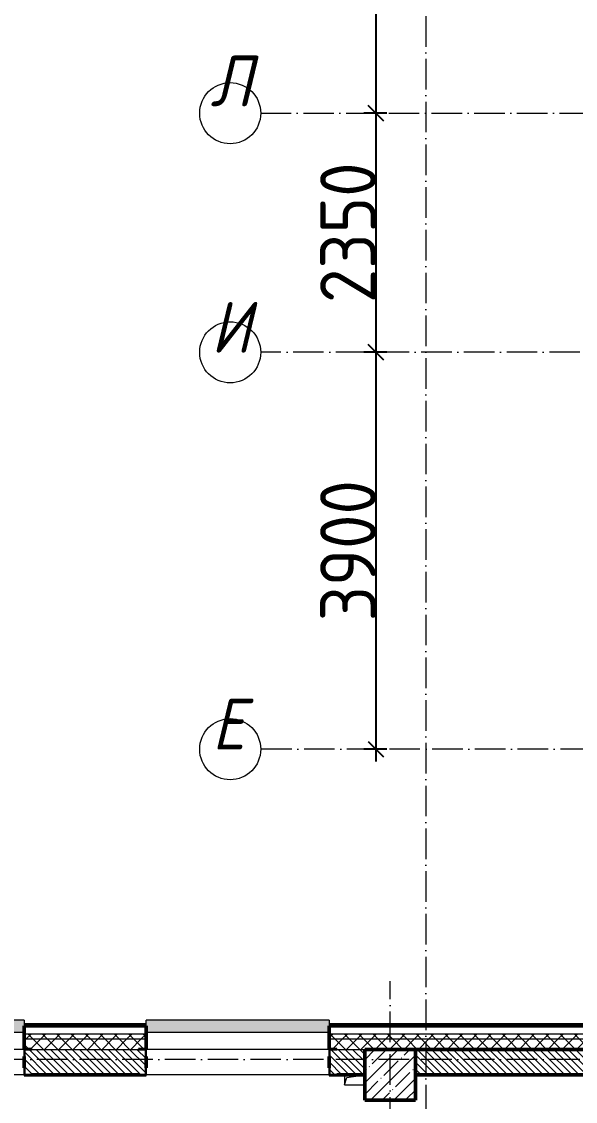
# Model space of a CAD drawing. Header units: millimetres. Extents: x -136833 to 49383, y -8033 to 344618.
# Drawn here: x -66459 to -61012, y 254766 to 265378 of the extents above; entities that cross this region are included whole.
import ezdxf

# ---------------------------------------------------------------- set-up
doc = ezdxf.new("R2010")
doc.units = ezdxf.units.MM
doc.linetypes.add('50_200_ШТРИХ_1Т_ш5_п1_п1_', pattern=[700, 500, -100, 0, -100])
for name, color, linetype, lineweight in [('A-____-____-DIMS', 7, 'Continuous', 9), ('A-GENM-____-MCUT', 7, 'Continuous', 25), ('A-GENM-____-OTLN', 7, 'Continuous', 9), ('A-GENM-____-OTLN-1', 7, 'Continuous', 25), ('A-GLAZ-____-OTLN', 7, 'Continuous', 9), ('A-WALL-____-MCUT-2', 7, 'Continuous', 50), ('A-WALL-____-MCUT-3', 7, 'Continuous', 9), ('A-WALL-____-OTLN', 7, 'Continuous', 9), ('A-WALL-____-PATT-1', 7, 'Continuous', 9), ('A-WALL-FNSH-MCUT-1', 7, 'Continuous', 9), ('S-COLS-____-MCUT', 7, 'Continuous', 50), ('S-COLS-____-OTLN', 7, 'Continuous', 9), ('S-GRID-____-IDEN', 7, 'Continuous', 9), ('S-GRID-____-OTLN-1', 7, '50_200_ШТРИХ_1Т_ш5_п1_п1_', 9)]:
    doc.layers.add(name, color=color, linetype=linetype, lineweight=lineweight)
doc.layers.add('A-GLAZ-____-OTLN-1', color=7, linetype='Continuous', lineweight=9, true_color=0xc0c0c0)
doc.styles.add('ISOCPEUR_I', font='isocpeui.ttf', dxfattribs={"width": 0.9, "height": 2.5})
doc.styles.add('ISOCPEUR_I_9', font='isocpeui.ttf', dxfattribs={"width": 0.9, "height": 250})
doc.styles.add('СПДС', font='isocpeur.ttf', dxfattribs={"width": 0.9})
doc.dimstyles.new('ISO-2_5_0_9К_БОЛЬШОЙ_ОСИ', dxfattribs={"dimscale": 304.8, "dimtxt": 248.995294, "dimasz": 0.492126, "dimexe": 0.393701, "dimexo": 0, "dimgap": 0, "dimtad": 1, "dimdec": 0, "dimzin": 0, "dimdsep": 46, "dimtxsty": 'ISOCPEUR_I_9', "dimblk1": 'OBLIQUE', "dimblk2": 'OBLIQUE', "dimsah": 1, "dimcen": 0.09, "dimdle": 0.393701, "dimazin": 0, "dimtfac": 1, "dimtdec": 4, "dimtix": 1, "dimtmove": 0, "dimatfit": 3, "dimfxl": 1, "dimtvp": 1, "dimtolj": 1, "dimtzin": 0, "dimarcsym": 2})
pattern_1 = [(45, (-131434.41, 245796.49), (-70.71068, 70.71068), []), (135, (-131434.41, 245796.49), (-70.71068, -70.71068), [])]
pattern_2 = [(135, (-131434.413, 245796.486), (-35.35534, -35.35534), [])]

# ---------------------------------------------------------------- blocks, each defined once
blk = doc.blocks.new('BSC_Колонна _Прямоугольная - 500х500-V98-АР1_План отверстий 2 этажа в осях 1-64_А-ГГ')
at = {"layer": 'S-COLS-____-OTLN'}
h = blk.add_hatch(dxfattribs=at)
h.set_pattern_fill('FP_127', color=256, style=0, pattern_type=2)
h.set_pattern_definition([(45, (-68600, -9231.04), (-114.04925, 114.04925), []), (45, (-68485.95, -9231.04), (-114.04925, 114.04925), [201.613, -40.323, 3.353, -36.97])])
h.paths.add_polyline_path([(-250, -250), (250, -250), (250, 250), (-250, 250)], flags=0)
at = {"layer": 'S-COLS-____-MCUT'}
for p, q in [((250, 250), (-250, 250)), ((-250, 250), (-250, -250)), ((250, -250), (250, 250)), ((-250, -250), (250, -250))]:
    blk.add_line(p, q, dxfattribs=at)
blk = doc.blocks.new('Фахверк_СКБ_Уголок - 250_2700-27497298-АР1_План отверстий 2 этажа в осях 1-64_А-ГГ')
at = {"layer": 'A-GENM-____-MCUT'}
for p, q in [((200, 181), (125, 181)), ((125, 181), (125, 106)), ((131, 106), (131, 175)), ((131, 175), (200, 175)), ((200, 175), (200, 181)), ((125, 106), (131, 106)), ((131, -6), (125, -6)), ((125, -6), (125, -81)), ((125, -81), (200, -81)), ((131, -75), (131, -6)), ((200, -75), (131, -75)), ((200, -81), (200, -75))]:
    blk.add_line(p, q, dxfattribs=at)
blk = doc.blocks.new('AR_Отверстие прямоугольное _в плите_ - AR_Отверстие прямоугольное _в плите_-V165-АР1_План отверстий 2 этажа в осях 1-64_А-ГГ')
at = {"layer": 'A-GENM-____-OTLN'}
for p, q in [((-100, 50), (-100, -50)), ((-100, -50), (-75, 25)), ((-75, 25), (100, 50)), ((-100, -50), (100, -50))]:
    blk.add_line(p, q, dxfattribs=at)
blk = doc.blocks.new('Отлив_СКБ - Отлив витража_120_НВФ-31885689-АР1_План отверстий 2 этажа в осях 1-64_А-ГГ')
at = {"layer": 'A-GLAZ-____-OTLN-1'}
for points in [[(1800, 2), (1800, 120), (0, 120), (0, 2), (1103, 2)], [(1103, 0), (1800, 0), (1800, 2), (0, 2), (0, 0)]]:
    blk.add_hatch(color=256, dxfattribs=at).paths.add_polyline_path(points, flags=0)
at = {"layer": 'A-GLAZ-____-OTLN'}
for p, q in [((0, 83), (0, 120)), ((1800, 120), (0, 120)), ((1800, 120), (1800, 83)), ((0, 2), (1800, 2)), ((1800, 0), (0, 0))]:
    blk.add_line(p, q, dxfattribs=at)
blk = doc.blocks.new('Ось сетки - Круг_Ø6_00__ISO-2_5_0_9K_-25732049-АР1_План отверстий 2 этажа в осях 1-64_А-ГГ')
at = {"layer": 'S-GRID-____-IDEN'}
blk.add_circle((0, 0), 3, dxfattribs=at)
blk = doc.blocks.new('_Oblique')
at = {"color": 0, "linetype": 'ByBlock', "lineweight": -2}
blk.add_line((-0.5, -0.5), (0.5, 0.5), dxfattribs=at)
blk = doc.blocks.new('*D2139')
at = {"layer": 'A-____-____-DIMS', "color": 0, "lineweight": -2, "transparency": 16777216}
for p, q in [((352231, -62062), (352231, -68302)), ((352337, -62182), (352111, -62182)), ((352337, -68182), (352111, -68182))]:
    blk.add_line(p, q, dxfattribs=at)
at = {"layer": 'Defpoints', "color": 0, "transparency": 16777216}
for p in [(352337, -62182), (352231, -68182), (352337, -68182)]:
    blk.add_point(p, dxfattribs=at)
at = {"layer": 'A-____-____-DIMS', "color": 0, "lineweight": -2, "transparency": 16777216, "xscale": 150, "yscale": 150, "zscale": 150}
for p, rotation in [((352231, -62182), 90), ((352231, -68182), 270)]:
    blk.add_blockref('_Oblique', p, dxfattribs=dict(at, rotation=rotation))
at = {"layer": 'A-____-____-DIMS', "color": 0, "transparency": 16777216, "insert": (351957, -65182), "char_height": 548.6, "attachment_point": 5, "rotation": 90, "style": 'СПДС'}
blk.add_mtext('\\A1;6000', dxfattribs=at)
blk = doc.blocks.new('*D2140')
at = {"layer": 'A-____-____-DIMS', "color": 0, "lineweight": -2, "transparency": 16777216}
for p, q in [((352231, -68062), (352231, -70652)), ((352337, -68182), (352111, -68182)), ((352337, -70532), (352111, -70532))]:
    blk.add_line(p, q, dxfattribs=at)
at = {"layer": 'Defpoints', "color": 0, "transparency": 16777216}
for p in [(352337, -68182), (352231, -70532), (352337, -70532)]:
    blk.add_point(p, dxfattribs=at)
at = {"layer": 'A-____-____-DIMS', "color": 0, "lineweight": -2, "transparency": 16777216, "xscale": 150, "yscale": 150, "zscale": 150}
for p, rotation in [((352231, -68182), 90), ((352231, -70532), 270)]:
    blk.add_blockref('_Oblique', p, dxfattribs=dict(at, rotation=rotation))
at = {"layer": 'A-____-____-DIMS', "color": 0, "transparency": 16777216, "insert": (351957, -69357), "char_height": 548.6, "attachment_point": 5, "rotation": 90, "style": 'СПДС'}
blk.add_mtext('\\A1;2350', dxfattribs=at)
blk = doc.blocks.new('*D2141')
at = {"layer": 'A-____-____-DIMS', "color": 0, "lineweight": -2, "transparency": 16777216}
for p, q in [((352231, -70412), (352231, -74552)), ((352337, -70532), (352111, -70532)), ((352337, -74432), (352111, -74432))]:
    blk.add_line(p, q, dxfattribs=at)
at = {"layer": 'Defpoints', "color": 0, "transparency": 16777216}
for p in [(352337, -70532), (352231, -74432), (352337, -74432)]:
    blk.add_point(p, dxfattribs=at)
at = {"layer": 'A-____-____-DIMS', "color": 0, "lineweight": -2, "transparency": 16777216, "xscale": 150, "yscale": 150, "zscale": 150}
for p, rotation in [((352231, -70532), 90), ((352231, -74432), 270)]:
    blk.add_blockref('_Oblique', p, dxfattribs=dict(at, rotation=rotation))
at = {"layer": 'A-____-____-DIMS', "color": 0, "transparency": 16777216, "insert": (351957, -72482), "char_height": 548.6, "attachment_point": 5, "rotation": 90, "style": 'СПДС'}
blk.add_mtext('\\A1;3900', dxfattribs=at)
blk = doc.blocks.new('3эт')
at = {"layer": 'S-GRID-____-OTLN-1', "color": 251, "ltscale": 0.6, "true_color": 0x636466}
for p, q in [((352720.7, -36982.5), (352720.7, -91346.1)), ((351097.5, -68182.4), (374089.5, -68182.4)), ((387845.1, -70532.4), (351097.5, -70532.4)), ((374089.5, -74432.4), (351097.5, -74432.4)), ((352370.7, -91173.5), (352370.7, -76712.9)), ((387845.1, -77482.4), (279340.9, -77482.4))]:
    blk.add_line(p, q, dxfattribs=at)
at = {"layer": 'S-GRID-____-IDEN', "char_height": 500, "attachment_point": 1, "style": 'ISOCPEUR_I'}
for s, insert, width in [('\\fISOCPEUR|b0|i1|c204|p34|;\\W.9;Л', (350602.3, -67614.8), 223.671), ('\\fISOCPEUR|b0|i1|c204|p34|;\\W.9;И', (350607.4, -70035.4), 223.671), ('\\fISOCPEUR|b0|i1|c204|p34|;\\W.9;Е', (350616.4, -73935.4), 202.025)]:
    blk.add_mtext(s, dxfattribs=dict(at, insert=insert, width=width))
at = {"layer": 'A-____-____-DIMS'}
for base, p1, p2, override, picture, middle in [((352231.1, -68182.4), (352337.1, -62182.4), (352337.1, -68182.4), {"dimtxt": 1.8, "dimpost": '<>', "dimtxsty": 'СПДС', "dimfxl": 6000}, '*D2139', (351956.7, -65182.4)), ((352231.1, -70532.4), (352337.1, -68182.4), (352337.1, -70532.4), {"dimtxt": 1.8, "dimpost": '<>', "dimtxsty": 'СПДС', "dimfxl": 2350}, '*D2140', (351956.7, -69357.4)), ((352231.1, -74432.4), (352337.1, -70532.4), (352337.1, -74432.4), {"dimtxt": 1.8, "dimpost": '<>', "dimtxsty": 'СПДС', "dimfxl": 3900}, '*D2141', (351956.7, -72482.4))]:
    dim = blk.add_linear_dim(base=base, p1=p1, p2=p2, angle=90, dimstyle='ISO-2_5_0_9К_БОЛЬШОЙ_ОСИ', override=override, dxfattribs=at)
    dim.commit()
    dim.dimension.update_dxf_attribs({"geometry": picture, "text_midpoint": middle})

msp = doc.modelspace()

# ---------------------------------------------------------------- hatches: boundary and pattern name
at = {"layer": 'A-WALL-____-PATT-1'}
h = msp.add_hatch(dxfattribs=at)
h.set_pattern_fill('FP_3', color=256, style=0, pattern_type=2)
h.set_pattern_definition([(45, (-131434.41, 245796.49), (-85.53659, 85.53659), []), (45, (-131377.39, 245796.49), (-85.53659, 85.53659), [])])
h.paths.add_polyline_path([(-59569.4, 255507.5), (-59569.4, 255527.5), (-63434.4, 255527.5), (-63434.4, 255507.5), (-60749.5, 255507.5)], flags=0)
h.paths.add_polyline_path([(-65234.4, 255507.5), (-65234.4, 255527.5), (-66434.4, 255527.5), (-66434.4, 255507.5), (-66051.9, 255507.5)], flags=0)
h.paths.add_polyline_path([(-68234.4, 255507.5), (-68234.4, 255527.5), (-69434.4, 255527.5), (-69434.4, 255507.5), (-68703.1, 255507.5)], flags=0)
h.paths.add_polyline_path([(-72238, 255507.5), (-71234.4, 255507.5), (-71234.4, 255527.5), (-72434.4, 255527.5), (-72434.4, 255507.5)], flags=0)
h.paths.add_polyline_path([(-74889.2, 255507.5), (-74234.4, 255507.5), (-74234.4, 255527.5), (-75434.4, 255527.5), (-75434.4, 255507.5)], flags=0)
h.paths.add_polyline_path([(-77234.4, 255507.5), (-77234.4, 255527.5), (-78434.4, 255527.5), (-78434.4, 255507.5), (-78424.2, 255507.5)], flags=0)
h.paths.add_polyline_path([(-80234.4, 255507.5), (-80234.4, 255527.5), (-81434.4, 255527.5), (-81434.4, 255507.5), (-81075.4, 255507.5)], flags=0)
h.paths.add_polyline_path([(-86234.4, 255507.5), (-86234.4, 255527.5), (-87434.4, 255527.5), (-87434.4, 255507.5), (-87261.5, 255507.5)], flags=0)
h.paths.add_polyline_path([(-84434.4, 255507.5), (-83234.4, 255507.5), (-83234.4, 255527.5), (-84434.4, 255527.5)], flags=0)
h.paths.add_polyline_path([(-90434.4, 255507.5), (-89234.4, 255507.5), (-89234.4, 255527.5), (-90434.4, 255527.5)], flags=0)
h.paths.add_polyline_path([(-93099.4, 255507.5), (-92234.4, 255507.5), (-92234.4, 255527.5), (-93099.4, 255527.5)], flags=0)
h = msp.add_hatch(dxfattribs=at)
h.set_pattern_fill('FP_1', color=256, style=0, pattern_type=2)
h.set_pattern_definition(pattern_1)
h.paths.add_polyline_path([(-57084.4, 255377.5), (-57084.4, 255427.5), (-63434.4, 255427.5), (-63434.4, 255377.5), (-57214.6, 255377.5)], flags=0)
h.paths.add_polyline_path([(-66051.9, 255377.5), (-65234.4, 255377.5), (-65234.4, 255427.5), (-66434.4, 255427.5), (-66434.4, 255377.5)], flags=0)
h.paths.add_polyline_path([(-68234.4, 255377.5), (-68234.4, 255427.5), (-69434.4, 255427.5), (-69434.4, 255377.5), (-68703.1, 255377.5)], flags=0)
h.paths.add_polyline_path([(-71234.4, 255377.5), (-71234.4, 255427.5), (-72434.4, 255427.5), (-72434.4, 255377.5), (-71354.3, 255377.5)], flags=0)
h.paths.add_polyline_path([(-74234.4, 255377.5), (-74234.4, 255427.5), (-75434.4, 255427.5), (-75434.4, 255377.5), (-74889.2, 255377.5)], flags=0)
h.paths.add_polyline_path([(-78434.4, 255377.5), (-77234.4, 255377.5), (-77234.4, 255427.5), (-78434.4, 255427.5)], flags=0)
h.paths.add_polyline_path([(-81434.4, 255377.5), (-80234.4, 255377.5), (-80234.4, 255427.5), (-81434.4, 255427.5)], flags=0)
h.paths.add_polyline_path([(-83726.6, 255377.5), (-83234.4, 255377.5), (-83234.4, 255427.5), (-84434.4, 255427.5), (-84434.4, 255377.5)], flags=0)
h.paths.add_polyline_path([(-86234.4, 255377.5), (-86234.4, 255427.5), (-87434.4, 255427.5), (-87434.4, 255377.5), (-87261.5, 255377.5)], flags=0)
h.paths.add_polyline_path([(-89234.4, 255377.5), (-89234.4, 255427.5), (-90434.4, 255427.5), (-90434.4, 255377.5), (-89912.7, 255377.5)], flags=0)
h.paths.add_polyline_path([(-93634.4, 255377.5), (-92234.4, 255377.5), (-92234.4, 255427.5), (-93634.4, 255427.5)], flags=0)
h.paths.add_polyline_path([(-95434.4, 255377.5), (-95434.4, 255427.5), (-96634.4, 255427.5), (-96634.4, 255377.5), (-96098.8, 255377.5)], flags=0)
h.paths.add_polyline_path([(-104434.4, 255377.5), (-104434.4, 255427.5), (-107604.4, 255427.5), (-107604.4, 255377.5), (-106703.6, 255377.5)], flags=0)
h = msp.add_hatch(dxfattribs=at)
h.set_pattern_fill('FP_1', color=256, style=0, pattern_type=2)
h.set_pattern_definition(pattern_1)
h.paths.add_polyline_path([(-57084.4, 255277.5), (-57084.4, 255377.5), (-63434.4, 255377.5), (-63434.4, 255283.5), (-63359.4, 255283.5), (-63359.4, 255277.5), (-57214.6, 255277.5)], flags=0)
h.paths.add_polyline_path([(-66051.9, 255277.5), (-65309.4, 255277.5), (-65309.4, 255283.5), (-65234.4, 255283.5), (-65234.4, 255377.5), (-66434.4, 255377.5), (-66434.4, 255283.5), (-66359.4, 255283.5), (-66359.4, 255277.5)], flags=0)
h.paths.add_polyline_path([(-68309.4, 255277.5), (-68309.4, 255283.5), (-68234.4, 255283.5), (-68234.4, 255377.5), (-69434.4, 255377.5), (-69434.4, 255283.5), (-69359.4, 255283.5), (-69359.4, 255277.5), (-68584.4, 255277.5)], flags=0)
h.paths.add_polyline_path([(-72084.4, 255277.5), (-71309.4, 255277.5), (-71309.4, 255283.5), (-71234.4, 255283.5), (-71234.4, 255377.5), (-72434.4, 255377.5), (-72434.4, 255283.5), (-72359.4, 255283.5), (-72359.4, 255277.5), (-72238, 255277.5)], flags=0)
h.paths.add_polyline_path([(-74889.2, 255277.5), (-74309.4, 255277.5), (-74309.4, 255283.5), (-74234.4, 255283.5), (-74234.4, 255377.5), (-75434.4, 255377.5), (-75434.4, 255283.5), (-75359.4, 255283.5), (-75359.4, 255277.5)], flags=0)
h.paths.add_polyline_path([(-77584.4, 255277.5), (-77309.4, 255277.5), (-77309.4, 255283.5), (-77234.4, 255283.5), (-77234.4, 255377.5), (-78434.4, 255377.5), (-78434.4, 255283.5), (-78359.4, 255283.5), (-78359.4, 255277.5), (-78084.4, 255277.5)], flags=0)
h.paths.add_polyline_path([(-80584.4, 255277.5), (-80309.4, 255277.5), (-80309.4, 255283.5), (-80234.4, 255283.5), (-80234.4, 255377.5), (-81434.4, 255377.5), (-81434.4, 255283.5), (-81359.4, 255283.5), (-81359.4, 255277.5), (-81075.4, 255277.5)], flags=0)
h.paths.add_polyline_path([(-83309.4, 255277.5), (-83309.4, 255283.5), (-83234.4, 255283.5), (-83234.4, 255377.5), (-84434.4, 255377.5), (-84434.4, 255283.5), (-84359.4, 255283.5), (-84359.4, 255277.5), (-83726.6, 255277.5)], flags=0)
h.paths.add_polyline_path([(-86309.4, 255277.5), (-86309.4, 255283.5), (-86234.4, 255283.5), (-86234.4, 255377.5), (-87434.4, 255377.5), (-87434.4, 255283.5), (-87359.4, 255283.5), (-87359.4, 255277.5), (-86584.4, 255277.5)], flags=0)
h.paths.add_polyline_path([(-90359.4, 255277.5), (-89309.4, 255277.5), (-89309.4, 255283.5), (-89234.4, 255283.5), (-89234.4, 255377.5), (-90434.4, 255377.5), (-90434.4, 255283.5), (-90359.4, 255283.5)], flags=0)
h.paths.add_polyline_path([(-92584.4, 255277.5), (-92309.4, 255277.5), (-92309.4, 255283.5), (-92234.4, 255283.5), (-92234.4, 255377.5), (-93634.4, 255377.5), (-93634.4, 255277.5), (-93134.4, 255277.5)], flags=0)
h.paths.add_polyline_path([(-96098.8, 255277.5), (-95509.4, 255277.5), (-95509.4, 255283.5), (-95434.4, 255283.5), (-95434.4, 255377.5), (-96634.4, 255377.5), (-96634.4, 255277.5), (-96134.4, 255277.5)], flags=0)
h.paths.add_polyline_path([(-104509.4, 255277.5), (-104509.4, 255283.5), (-104434.4, 255283.5), (-104434.4, 255377.5), (-107604.4, 255377.5), (-107604.4, 255277.5), (-105134.4, 255277.5)], flags=0)
h = msp.add_hatch(dxfattribs=at)
h.set_pattern_fill('FP_6', color=256, style=0, pattern_type=2)
h.set_pattern_definition(pattern_2)
h.paths.add_polyline_path([(-63428.4, 255027.5), (-63084.4, 255027.5), (-63084.4, 255277.5), (-63428.4, 255277.5), (-63428.4, 255208.5), (-63434.4, 255208.5), (-63434.4, 255096.5), (-63428.4, 255096.5), (-63428.4, 255031.8)], flags=0)
h.paths.add_polyline_path([(-65309.4, 255027.5), (-65240.4, 255027.5), (-65240.4, 255096.5), (-65234.4, 255096.5), (-65234.4, 255208.5), (-65240.4, 255208.5), (-65240.4, 255277.5), (-66428.4, 255277.5), (-66428.4, 255208.5), (-66434.4, 255208.5), (-66434.4, 255096.5), (-66428.4, 255096.5), (-66428.4, 255027.5), (-66051.9, 255027.5)], flags=0)
h.paths.add_polyline_path([(-68309.4, 255027.5), (-68240.4, 255027.5), (-68240.4, 255096.5), (-68234.4, 255096.5), (-68234.4, 255208.5), (-68240.4, 255208.5), (-68240.4, 255277.5), (-68584.4, 255277.5), (-68584.4, 255027.5)], flags=0)
h = msp.add_hatch(dxfattribs=at)
h.set_pattern_fill('FP_6', color=256, style=0, pattern_type=2)
h.set_pattern_definition(pattern_2)
h.paths.add_polyline_path([(-60084.4, 255027.5), (-60084.4, 255277.5), (-62584.4, 255277.5), (-62584.4, 255027.5), (-60749.5, 255027.5)], flags=0)

# ---------------------------------------------------------------- linework, layer by layer
at = {"layer": 'A-WALL-____-MCUT-2'}
for p, q in [((-65234.4, 255507.5), (-66434.4, 255507.5)), ((-66434.4, 255507.5), (-66434.4, 255283.5)), ((-65234.4, 255283.5), (-65234.4, 255507.5)), ((-57164.4, 255507.5), (-63434.4, 255507.5)), ((-63434.4, 255507.5), (-63434.4, 255283.5)), ((-66434.4, 255208.5), (-66434.4, 255096.5)), ((-65234.4, 255096.5), (-65234.4, 255208.5)), ((-63434.4, 255208.5), (-63434.4, 255096.5)), ((-60084.4, 255277.5), (-62584.4, 255277.5)), ((-66359.4, 255027.5), (-65309.4, 255027.5)), ((-63359.4, 255027.5), (-63084.4, 255027.5)), ((-62584.4, 255027.5), (-60084.4, 255027.5))]:
    msp.add_line(p, q, dxfattribs=at)
at = {"layer": 'A-WALL-____-MCUT-3'}
for p, q in [((-65234.4, 255427.5), (-66434.4, 255427.5)), ((-57084.4, 255427.5), (-63434.4, 255427.5)), ((-65234.4, 255377.5), (-66434.4, 255377.5)), ((-57084.4, 255377.5), (-63434.4, 255377.5)), ((-66359.4, 255277.5), (-65309.4, 255277.5)), ((-63359.4, 255277.5), (-63084.4, 255277.5))]:
    msp.add_line(p, q, dxfattribs=at)
at = {"layer": 'A-WALL-____-OTLN'}
for p, q in [((-66434.4, 255277.5), (-68234.4, 255277.5)), ((-63434.4, 255277.5), (-65234.4, 255277.5)), ((-66434.4, 255027.5), (-68234.4, 255027.5)), ((-63434.4, 255027.5), (-65234.4, 255027.5))]:
    msp.add_line(p, q, dxfattribs=at)
at = {"layer": 'A-WALL-FNSH-MCUT-1'}
for p, q in [((-65234.4, 255527.5), (-66434.4, 255527.5)), ((-66434.4, 255527.5), (-66434.4, 255507.5)), ((-65234.4, 255507.5), (-65234.4, 255527.5)), ((-59569.4, 255527.5), (-63434.4, 255527.5)), ((-63434.4, 255527.5), (-63434.4, 255507.5))]:
    msp.add_line(p, q, dxfattribs=at)

# ---------------------------------------------------------------- block references
msp.add_blockref('3эт', (-415205.1, 332659.9))
at = {"layer": 'A-GENM-____-OTLN'}
msp.add_blockref('AR_Отверстие прямоугольное _в плите_ - AR_Отверстие прямоугольное _в плите_-V165-АР1_План отверстий 2 этажа в осях 1-64_А-ГГ', (-63184.4, 254977.5), dxfattribs=at)
at = {"layer": 'A-GENM-____-OTLN-1'}
for p in [(-66559.4, 255102.5), (-63559.4, 255102.5)]:
    msp.add_blockref('Фахверк_СКБ_Уголок - 250_2700-27497298-АР1_План отверстий 2 этажа в осях 1-64_А-ГГ', p, dxfattribs=at)
at = {"layer": 'A-GENM-____-OTLN-1', "rotation": 180}
msp.add_blockref('Фахверк_СКБ_Уголок - 250_2700-27497298-АР1_План отверстий 2 этажа в осях 1-64_А-ГГ', (-65109.4, 255202.5), dxfattribs=at)
at = {"layer": 'A-GLAZ-____-OTLN'}
for p in [(-68234.4, 255444.5), (-65234.4, 255444.5)]:
    msp.add_blockref('Отлив_СКБ - Отлив витража_120_НВФ-31885689-АР1_План отверстий 2 этажа в осях 1-64_А-ГГ', p, dxfattribs=at)
at = {"layer": 'S-COLS-____-OTLN'}
msp.add_blockref('BSC_Колонна _Прямоугольная - 500х500-V98-АР1_План отверстий 2 этажа в осях 1-64_А-ГГ', (-62834.4, 255027.5), dxfattribs=at)
at = {"layer": 'S-GRID-____-IDEN', "xscale": 99.99999999999993, "yscale": 99.99999999999993, "zscale": 99.99999999999993}
for p, rotation in [((-64407.6, 264477.5), 269.9999999999995), ((-64407.6, 262127.5), 89.99999999999982), ((-64407.6, 258227.5), 89.9999999999998)]:
    msp.add_blockref('Ось сетки - Круг_Ø6_00__ISO-2_5_0_9K_-25732049-АР1_План отверстий 2 этажа в осях 1-64_А-ГГ', p, dxfattribs=dict(at, rotation=rotation))

doc.saveas('drawing.dxf')
